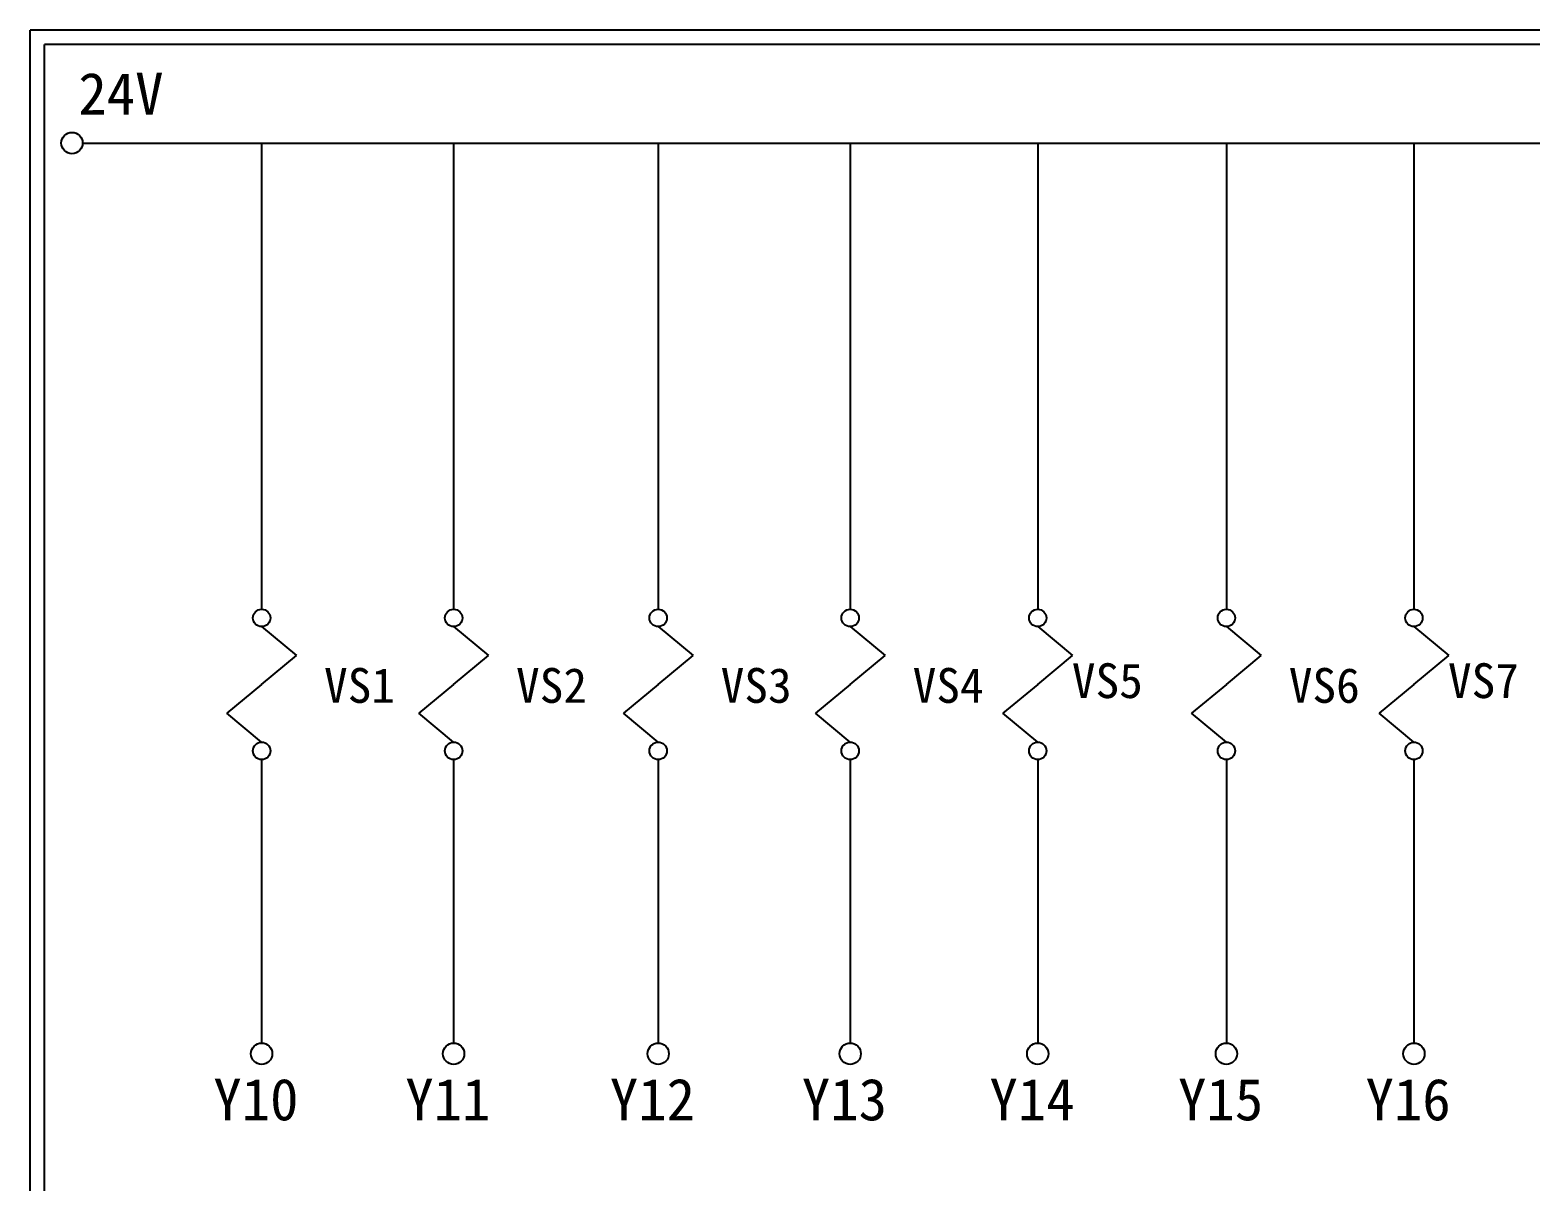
# Model space of a CAD drawing. Extents: x 889 to 1176, y 251 to 455.
# Drawn here: x 889.1 to 1018.5, y 355.8 to 455.2 of the extents above; entities that cross this region are included whole.
import ezdxf

# ---------------------------------------------------------------- set-up
doc = ezdxf.new("R2010")
doc.units = 0
doc.layers.add('圖框層', color=7, linetype='CONTINUOUS')
doc.layers.add('標尺寸層', color=3, linetype='CONTINUOUS')
doc.styles.add('STSL', font='KAIU.TTF')

msp = doc.modelspace()

# ---------------------------------------------------------------- linework, layer by layer
at = {"layer": '圖框層', "color": 7}
for p, q in [((1176.07, 455.16), (889.07, 455.16)), ((889.07, 251.2), (889.07, 455.16)), ((1174.82, 453.91), (890.32, 453.91)), ((890.32, 252.44), (890.32, 453.91))]:
    msp.add_line(p, q, dxfattribs=at)
at = {"layer": '標尺寸層', "color": 7}
for p, q in [((893.61, 445.42), (1171.21, 445.42)), ((909.05, 445.42), (909.05, 405.22)), ((925.61, 445.42), (925.61, 405.22)), ((943.25, 445.42), (943.25, 405.22)), ((959.81, 445.42), (959.81, 405.22)), ((975.99, 445.42), (975.99, 405.22)), ((992.26, 445.42), (992.26, 405.22)), ((1008.43, 445.42), (1008.43, 405.22)), ((909.05, 403.72), (912.05, 401.23)), ((925.61, 403.72), (928.61, 401.23)), ((943.25, 403.72), (946.26, 401.23)), ((959.81, 403.72), (962.82, 401.23)), ((975.99, 403.72), (978.99, 401.23)), ((992.26, 403.72), (995.26, 401.23)), ((1008.43, 403.72), (1011.43, 401.23)), ((909.05, 398.74), (912.05, 401.23)), ((925.61, 398.74), (928.61, 401.23)), ((943.25, 398.74), (946.26, 401.23)), ((959.81, 398.74), (962.82, 401.23)), ((975.99, 398.74), (978.99, 401.23)), ((992.26, 398.74), (995.26, 401.23)), ((1008.43, 398.74), (1011.43, 401.23)), ((909.05, 398.74), (906.04, 396.25)), ((925.61, 398.74), (922.6, 396.25)), ((943.25, 398.74), (940.25, 396.25)), ((959.81, 398.74), (956.81, 396.25)), ((975.99, 398.74), (972.98, 396.25)), ((992.26, 398.74), (989.25, 396.25)), ((1008.43, 398.74), (1005.43, 396.25)), ((909.05, 393.76), (906.04, 396.25)), ((925.61, 393.76), (922.6, 396.25)), ((943.25, 393.76), (940.25, 396.25)), ((959.81, 393.76), (956.81, 396.25)), ((975.99, 393.76), (972.98, 396.25)), ((992.26, 393.76), (989.25, 396.25)), ((1008.43, 393.76), (1005.43, 396.25)), ((909.05, 392.26), (909.05, 367.81)), ((925.61, 392.26), (925.61, 367.81)), ((943.25, 392.26), (943.25, 367.81)), ((959.81, 392.26), (959.81, 367.81)), ((975.99, 392.26), (975.99, 367.81)), ((992.26, 392.26), (992.26, 367.81)), ((1008.43, 392.26), (1008.43, 367.81))]:
    msp.add_line(p, q, dxfattribs=at)
for centre, radius in [((892.69, 445.42), 0.92), ((909.05, 404.47), 0.751), ((925.61, 404.47), 0.751), ((943.25, 404.47), 0.751), ((959.81, 404.47), 0.751), ((975.99, 404.47), 0.751), ((992.26, 404.47), 0.751), ((1008.43, 404.47), 0.751), ((909.05, 393.01), 0.751), ((925.61, 393.01), 0.751), ((943.25, 393.01), 0.751), ((959.81, 393.01), 0.751), ((975.99, 393.01), 0.751), ((992.26, 393.01), 0.751), ((1008.43, 393.01), 0.751), ((909.05, 366.89), 0.92), ((925.61, 366.89), 0.92), ((943.25, 366.89), 0.92), ((959.81, 366.89), 0.92), ((975.99, 366.89), 0.92), ((992.26, 366.89), 0.92), ((1008.43, 366.89), 0.92)]:
    msp.add_circle(centre, radius, dxfattribs=at)

# ---------------------------------------------------------------- texts
at = {"layer": '圖框層', "color": 4, "style": 'STSL'}
for s, height, p in [('24V', 3.6, (893.24, 447.88)), ('VS1', 3, (914.43, 397.15)), ('VS2', 3, (930.99, 397.15)), ('VS3', 3, (948.64, 397.15)), ('VS4', 3, (965.2, 397.15)), ('VS5', 3, (978.93, 397.56)), ('VS6', 3, (997.64, 397.15)), ('VS7', 3, (1011.37, 397.56)), ('Y10', 3.6, (904.88, 361.15)), ('Y11', 3.6, (921.44, 361.15)), ('Y12', 3.6, (939.08, 361.15)), ('Y13', 3.6, (955.64, 361.15)), ('Y14', 3.6, (971.82, 361.15)), ('Y15', 3.6, (988.09, 361.15)), ('Y16', 3.6, (1004.26, 361.15))]:
    msp.add_text(s, height=height, dxfattribs=at).set_placement(p)

doc.saveas('drawing.dxf')
